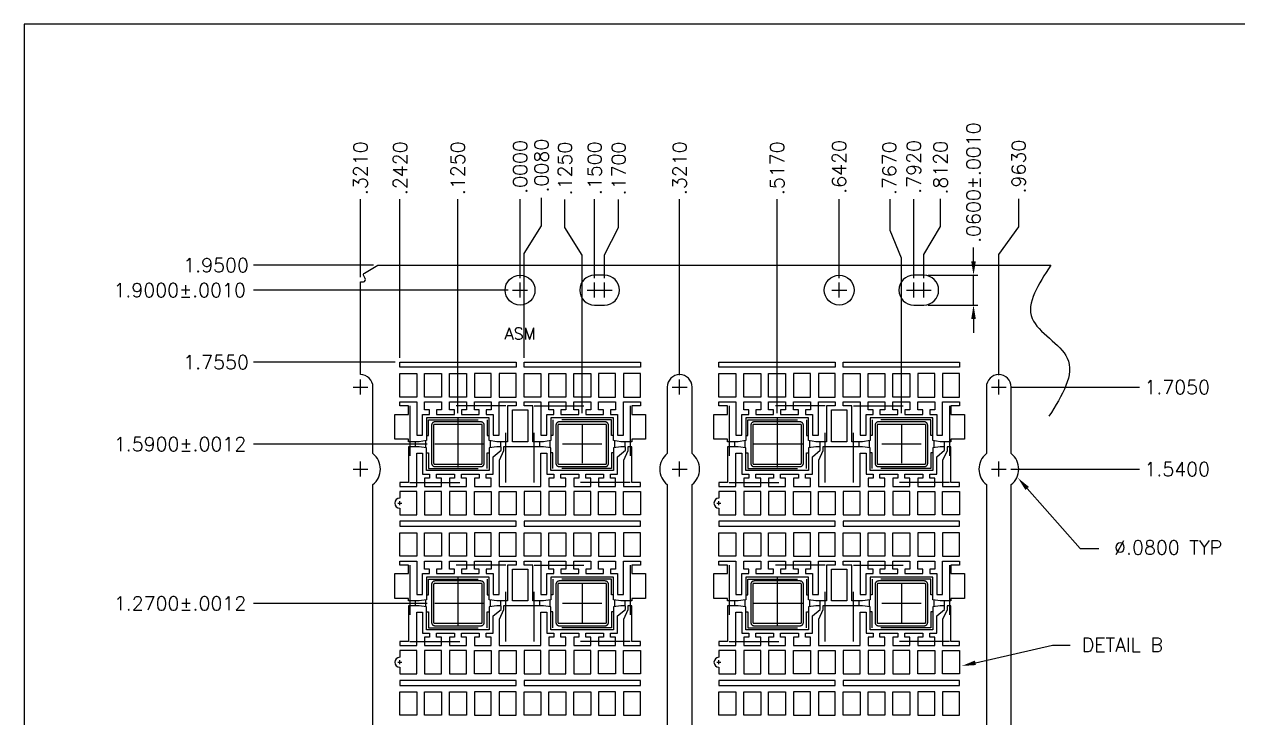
# Model space of a CAD drawing. Extents: x -157.97 to -150.87, y 83.46 to 88.17.
# Drawn here: x -157.973 to -155.532, y 86.774 to 88.169 of the extents above; entities that cross this region are included whole.
import ezdxf
from ezdxf.enums import TextEntityAlignment as Align

# ---------------------------------------------------------------- set-up
doc = ezdxf.new("R2010")
doc.units = 0
doc.header["$LTSCALE"] = 0.04
doc.header["$MEASUREMENT"] = 0
doc.linetypes.add('CENTER2', pattern=[1.125, 0.75, -0.125, 0.125, -0.125])
doc.linetypes.add('HIDDEN2', pattern=[0.1875, 0.125, -0.0625])
doc.layers.add('1', color=7, linetype='CONTINUOUS')
doc.layers.add('1D', color=4, linetype='CONTINUOUS')
doc.styles.add('SIMPLEX', font='SIMPLEX.shx')

msp = doc.modelspace()

# ---------------------------------------------------------------- linework, layer by layer
at = {"layer": '1'}
for points in [[(-157.2717, 87.4392, 0.414213), (-157.2967, 87.4642), (-157.2967, 87.6512), (-157.2906, 87.6512, 0.613622), (-157.2874, 87.6575), (-157.2899, 87.6629, -0.445944), (-157.2887, 87.6686), (-157.2617, 87.6842), (-155.9079, 87.6842)], [(-156.6297, 87.4392, 0.999999), (-156.6797, 87.4392), (-156.6797, 87.3054, 0.480384), (-156.6797, 87.243), (-156.6797, 86.6654, 0.480384), (-156.6797, 86.603), (-156.6797, 86.0254, 0.480384), (-156.6797, 85.963), (-156.6797, 85.9292, 1), (-156.6297, 85.9292), (-156.6297, 85.963, 0.480384), (-156.6297, 86.0254), (-156.6297, 86.603, 0.480384), (-156.6297, 86.6654), (-156.6297, 87.243, 0.480384), (-156.6297, 87.3054), (-156.6297, 87.4392)], [(-155.9877, 87.4392, 0.999999), (-156.0377, 87.4392), (-156.0377, 87.3054, 0.480384), (-156.0377, 87.243), (-156.0377, 86.6654, 0.480384), (-156.0377, 86.603), (-156.0377, 86.0254, 0.480384), (-156.0377, 85.963), (-156.0377, 85.9292, 1), (-155.9877, 85.9292), (-155.9877, 85.963, 0.480384), (-155.9877, 86.0254), (-155.9877, 86.603, 0.480384), (-155.9877, 86.6654), (-155.9877, 87.243, 0.480384), (-155.9877, 87.3054), (-155.9877, 87.4392)], [(-155.9079, 85.6842), (-157.2617, 85.6842), (-157.2887, 85.6998, -0.445944), (-157.2899, 85.7055), (-157.2874, 85.7109, 0.613622), (-157.2906, 85.7172), (-157.2967, 85.7172), (-157.2967, 85.9042, 0.414214), (-157.2717, 85.9292), (-157.2717, 85.963, 0.480384), (-157.2717, 86.0254), (-157.2717, 86.603, 0.480384), (-157.2717, 86.6654), (-157.2717, 87.243, 0.480384), (-157.2717, 87.3054), (-157.2717, 87.4392)]]:
    msp.add_lwpolyline(points, format="xyb", dxfattribs=at)
for points in [[(-156.8257, 87.6642, 1), (-156.8257, 87.6042), (-156.8057, 87.6042, 1), (-156.8057, 87.6642)], [(-156.1837, 87.6042), (-156.1637, 87.6042, 1), (-156.1637, 87.6642), (-156.1837, 87.6642, 1)], [(-157.2177, 87.2157, 1), (-157.2177, 87.1957), (-157.2177, 87.1822), (-157.1837, 87.1822), (-157.1837, 87.2292), (-157.2177, 87.2292)], [(-156.5757, 87.2292), (-156.5757, 87.2157, 1), (-156.5757, 87.1957), (-156.5757, 87.1822), (-156.5417, 87.1822), (-156.5417, 87.2292)], [(-157.2177, 86.9092), (-157.2177, 86.8957, 1), (-157.2177, 86.8757), (-157.2177, 86.8622), (-157.1837, 86.8622), (-157.1837, 86.9092)], [(-156.5757, 86.8957, 1), (-156.5757, 86.8757), (-156.5757, 86.8622), (-156.5417, 86.8622), (-156.5417, 86.9092), (-156.5757, 86.9092)]]:
    msp.add_lwpolyline(points, format="xyb", close=True, dxfattribs=at)
for points in [[(-157.2177, 87.4792), (-157.2177, 87.4892), (-156.9837, 87.4892), (-156.9837, 87.4792)], [(-156.7337, 87.4792), (-156.9677, 87.4792), (-156.9677, 87.4892), (-156.7337, 87.4892)], [(-156.3417, 87.4792), (-156.5757, 87.4792), (-156.5757, 87.4892), (-156.3417, 87.4892)], [(-156.3257, 87.4792), (-156.3257, 87.4892), (-156.0917, 87.4892), (-156.0917, 87.4792)], [(-157.1837, 87.4662), (-157.1837, 87.4192), (-157.2177, 87.4192), (-157.2177, 87.4662)], [(-157.1337, 87.4662), (-157.1337, 87.4192), (-157.1677, 87.4192), (-157.1677, 87.4662)], [(-157.0837, 87.4662), (-157.0837, 87.4192), (-157.1177, 87.4192), (-157.1177, 87.4662)], [(-157.0677, 87.4662), (-157.0677, 87.4192), (-157.0337, 87.4192), (-157.0337, 87.4662)], [(-157.0177, 87.4662), (-157.0177, 87.4192), (-156.9837, 87.4192), (-156.9837, 87.4662)], [(-156.9677, 87.4662), (-156.9337, 87.4662), (-156.9337, 87.4192), (-156.9677, 87.4192)], [(-156.9177, 87.4662), (-156.8837, 87.4662), (-156.8837, 87.4192), (-156.9177, 87.4192)], [(-156.8677, 87.4662), (-156.8337, 87.4662), (-156.8337, 87.4192), (-156.8677, 87.4192)], [(-156.7837, 87.4662), (-156.8177, 87.4662), (-156.8177, 87.4192), (-156.7837, 87.4192)], [(-156.7337, 87.4662), (-156.7677, 87.4662), (-156.7677, 87.4192), (-156.7337, 87.4192)], [(-156.5757, 87.4662), (-156.5417, 87.4662), (-156.5417, 87.4192), (-156.5757, 87.4192)], [(-156.5257, 87.4662), (-156.4917, 87.4662), (-156.4917, 87.4192), (-156.5257, 87.4192)], [(-156.4757, 87.4662), (-156.4417, 87.4662), (-156.4417, 87.4192), (-156.4757, 87.4192)], [(-156.3917, 87.4662), (-156.4257, 87.4662), (-156.4257, 87.4192), (-156.3917, 87.4192)], [(-156.3417, 87.4662), (-156.3757, 87.4662), (-156.3757, 87.4192), (-156.3417, 87.4192)], [(-156.2917, 87.4662), (-156.2917, 87.4192), (-156.3257, 87.4192), (-156.3257, 87.4662)], [(-156.2417, 87.4662), (-156.2417, 87.4192), (-156.2757, 87.4192), (-156.2757, 87.4662)], [(-156.1917, 87.4662), (-156.1917, 87.4192), (-156.2257, 87.4192), (-156.2257, 87.4662)], [(-156.1757, 87.4662), (-156.1757, 87.4192), (-156.1417, 87.4192), (-156.1417, 87.4662)], [(-156.1257, 87.4662), (-156.1257, 87.4192), (-156.0917, 87.4192), (-156.0917, 87.4662)], [(-157.0297, 87.3422), (-157.0177, 87.3422), (-157.0177, 87.4092), (-156.9837, 87.4092), (-156.9837, 87.4012), (-157.0012, 87.4012), (-157.0012, 87.3292), (-157.0227, 87.3292), (-157.0377, 87.3315), (-157.0377, 87.3772), (-157.1637, 87.3772), (-157.1637, 87.3315), (-157.1787, 87.3292), (-157.2002, 87.3292), (-157.2002, 87.3342), (-157.2277, 87.3342), (-157.2277, 87.3842), (-157.2002, 87.3842), (-157.2002, 87.4012), (-157.2177, 87.4012), (-157.2177, 87.4092), (-157.1837, 87.4092), (-157.1837, 87.3422), (-157.1717, 87.3422), (-157.1717, 87.3842), (-157.1577, 87.3842), (-157.1577, 87.3932), (-157.1677, 87.3932), (-157.1677, 87.4092), (-157.1337, 87.4092), (-157.1337, 87.3932), (-157.1437, 87.3932), (-157.1437, 87.3842), (-157.1077, 87.3842), (-157.1077, 87.3932), (-157.1177, 87.3932), (-157.1177, 87.4092), (-157.0837, 87.4092), (-157.0837, 87.3932), (-157.0937, 87.3932), (-157.0937, 87.3842), (-157.0577, 87.3842), (-157.0577, 87.3932), (-157.0677, 87.3932), (-157.0677, 87.4092), (-157.0337, 87.4092), (-157.0337, 87.3932), (-157.0437, 87.3932), (-157.0437, 87.3842), (-157.0297, 87.3842)], [(-156.9602, 87.3932), (-156.9602, 87.3292), (-156.9912, 87.3292), (-156.9912, 87.3932)], [(-156.8937, 87.3842), (-156.8577, 87.3842), (-156.8577, 87.3932), (-156.8677, 87.3932), (-156.8677, 87.4092), (-156.8337, 87.4092), (-156.8337, 87.3932), (-156.8437, 87.3932), (-156.8437, 87.3842), (-156.8077, 87.3842), (-156.8077, 87.3932), (-156.8177, 87.3932), (-156.8177, 87.4092), (-156.7837, 87.4092), (-156.7837, 87.3932), (-156.7937, 87.3932), (-156.7937, 87.3842), (-156.7797, 87.3842), (-156.7797, 87.3422), (-156.7677, 87.3422), (-156.7677, 87.4092), (-156.7337, 87.4092), (-156.7337, 87.4012), (-156.7512, 87.4012), (-156.7512, 87.3842), (-156.7237, 87.3842), (-156.7237, 87.3342), (-156.7512, 87.3342), (-156.7512, 87.3292), (-156.7727, 87.3292), (-156.7877, 87.3315), (-156.7877, 87.3772), (-156.9137, 87.3772), (-156.9137, 87.3315), (-156.9287, 87.3292), (-156.9502, 87.3292), (-156.9502, 87.4012), (-156.9677, 87.4012), (-156.9677, 87.4092), (-156.9337, 87.4092), (-156.9337, 87.3422), (-156.9217, 87.3422), (-156.9217, 87.3842), (-156.9077, 87.3842), (-156.9077, 87.3932), (-156.9177, 87.3932), (-156.9177, 87.4092), (-156.8837, 87.4092), (-156.8837, 87.3932), (-156.8937, 87.3932)], [(-156.3877, 87.3422), (-156.3757, 87.3422), (-156.3757, 87.4092), (-156.3417, 87.4092), (-156.3417, 87.4012), (-156.3592, 87.4012), (-156.3592, 87.3292), (-156.3807, 87.3292), (-156.3957, 87.3315), (-156.3957, 87.3772), (-156.5217, 87.3772), (-156.5217, 87.3315), (-156.5367, 87.3292), (-156.5582, 87.3292), (-156.5582, 87.3342), (-156.5857, 87.3342), (-156.5857, 87.3842), (-156.5582, 87.3842), (-156.5582, 87.4012), (-156.5757, 87.4012), (-156.5757, 87.4092), (-156.5417, 87.4092), (-156.5417, 87.3422), (-156.5297, 87.3422), (-156.5297, 87.3842), (-156.5157, 87.3842), (-156.5157, 87.3932), (-156.5257, 87.3932), (-156.5257, 87.4092), (-156.4917, 87.4092), (-156.4917, 87.3932), (-156.5017, 87.3932), (-156.5017, 87.3842), (-156.4657, 87.3842), (-156.4657, 87.3932), (-156.4757, 87.3932), (-156.4757, 87.4092), (-156.4417, 87.4092), (-156.4417, 87.3932), (-156.4517, 87.3932), (-156.4517, 87.3842), (-156.4157, 87.3842), (-156.4157, 87.3932), (-156.4257, 87.3932), (-156.4257, 87.4092), (-156.3917, 87.4092), (-156.3917, 87.3932), (-156.4017, 87.3932), (-156.4017, 87.3842), (-156.3877, 87.3842)], [(-156.3182, 87.3932), (-156.3182, 87.3292), (-156.3492, 87.3292), (-156.3492, 87.3932)], [(-156.2517, 87.3842), (-156.2157, 87.3842), (-156.2157, 87.3932), (-156.2257, 87.3932), (-156.2257, 87.4092), (-156.1917, 87.4092), (-156.1917, 87.3932), (-156.2017, 87.3932), (-156.2017, 87.3842), (-156.1657, 87.3842), (-156.1657, 87.3932), (-156.1757, 87.3932), (-156.1757, 87.4092), (-156.1417, 87.4092), (-156.1417, 87.3932), (-156.1517, 87.3932), (-156.1517, 87.3842), (-156.1377, 87.3842), (-156.1377, 87.3422), (-156.1257, 87.3422), (-156.1257, 87.4092), (-156.0917, 87.4092), (-156.0917, 87.4012), (-156.1092, 87.4012), (-156.1092, 87.3842), (-156.0817, 87.3842), (-156.0817, 87.3342), (-156.1092, 87.3342), (-156.1092, 87.3292), (-156.1307, 87.3292), (-156.1457, 87.3315), (-156.1457, 87.3772), (-156.2717, 87.3772), (-156.2717, 87.3315), (-156.2867, 87.3292), (-156.3082, 87.3292), (-156.3082, 87.4012), (-156.3257, 87.4012), (-156.3257, 87.4092), (-156.2917, 87.4092), (-156.2917, 87.3422), (-156.2797, 87.3422), (-156.2797, 87.3842), (-156.2657, 87.3842), (-156.2657, 87.3932), (-156.2757, 87.3932), (-156.2757, 87.4092), (-156.2417, 87.4092), (-156.2417, 87.3932), (-156.2517, 87.3932)], [(-157.1337, 87.2562), (-157.1437, 87.2562), (-157.1437, 87.2642), (-157.1077, 87.2642), (-157.1077, 87.2562), (-157.1177, 87.2562), (-157.1177, 87.2392), (-157.0837, 87.2392), (-157.0837, 87.2562), (-157.0937, 87.2562), (-157.0937, 87.2642), (-157.0577, 87.2642), (-157.0577, 87.2562), (-157.0677, 87.2562), (-157.0677, 87.2392), (-157.0337, 87.2392), (-157.0337, 87.2562), (-157.0437, 87.2562), (-157.0437, 87.2642), (-157.0297, 87.2642), (-157.0297, 87.2989), (-157.0139, 87.3122), (-157.0139, 87.3192), (-157.0227, 87.3192), (-157.0377, 87.3169), (-157.0377, 87.2712), (-157.1637, 87.2712), (-157.1637, 87.3169), (-157.1787, 87.3192), (-157.2002, 87.3192), (-157.2002, 87.2472), (-157.2177, 87.2472), (-157.2177, 87.2392), (-157.1837, 87.2392), (-157.1837, 87.3062), (-157.1717, 87.3062), (-157.1717, 87.2642), (-157.1577, 87.2642), (-157.1577, 87.2562), (-157.1677, 87.2562), (-157.1677, 87.2392), (-157.1337, 87.2392)], [(-156.9137, 87.3169), (-156.9287, 87.3192), (-157.0089, 87.3192), (-157.0089, 87.3112), (-157.0177, 87.2916), (-157.0177, 87.2392), (-156.9337, 87.2392), (-156.9337, 87.3062), (-156.9217, 87.3062), (-156.9217, 87.2642), (-156.9077, 87.2642), (-156.9077, 87.2562), (-156.9177, 87.2562), (-156.9177, 87.2392), (-156.8837, 87.2392), (-156.8837, 87.2562), (-156.8937, 87.2562), (-156.8937, 87.2642), (-156.8577, 87.2642), (-156.8577, 87.2562), (-156.8677, 87.2562), (-156.8677, 87.2392), (-156.8337, 87.2392), (-156.8337, 87.2562), (-156.8437, 87.2562), (-156.8437, 87.2642), (-156.8077, 87.2642), (-156.8077, 87.2562), (-156.8177, 87.2562), (-156.8177, 87.2392), (-156.7837, 87.2392), (-156.7837, 87.2562), (-156.7937, 87.2562), (-156.7937, 87.2642), (-156.7797, 87.2642), (-156.7797, 87.2989), (-156.7639, 87.3122), (-156.7639, 87.3192), (-156.7727, 87.3192), (-156.7877, 87.3169), (-156.7877, 87.2712), (-156.9137, 87.2712)], [(-156.7337, 87.2392), (-156.7337, 87.2472), (-156.7512, 87.2472), (-156.7512, 87.3192), (-156.7589, 87.3192), (-156.7589, 87.3112), (-156.7677, 87.2916), (-156.7677, 87.2392)], [(-156.4917, 87.2562), (-156.5017, 87.2562), (-156.5017, 87.2642), (-156.4657, 87.2642), (-156.4657, 87.2562), (-156.4757, 87.2562), (-156.4757, 87.2392), (-156.4417, 87.2392), (-156.4417, 87.2562), (-156.4517, 87.2562), (-156.4517, 87.2642), (-156.4157, 87.2642), (-156.4157, 87.2562), (-156.4257, 87.2562), (-156.4257, 87.2392), (-156.3917, 87.2392), (-156.3917, 87.2562), (-156.4017, 87.2562), (-156.4017, 87.2642), (-156.3877, 87.2642), (-156.3877, 87.2989), (-156.3719, 87.3122), (-156.3719, 87.3192), (-156.3807, 87.3192), (-156.3957, 87.3169), (-156.3957, 87.2712), (-156.5217, 87.2712), (-156.5217, 87.3169), (-156.5367, 87.3192), (-156.5582, 87.3192), (-156.5582, 87.2472), (-156.5757, 87.2472), (-156.5757, 87.2392), (-156.5417, 87.2392), (-156.5417, 87.3062), (-156.5297, 87.3062), (-156.5297, 87.2642), (-156.5157, 87.2642), (-156.5157, 87.2562), (-156.5257, 87.2562), (-156.5257, 87.2392), (-156.4917, 87.2392)], [(-156.2717, 87.3169), (-156.2867, 87.3192), (-156.3669, 87.3192), (-156.3669, 87.3112), (-156.3757, 87.2916), (-156.3757, 87.2392), (-156.2917, 87.2392), (-156.2917, 87.3062), (-156.2797, 87.3062), (-156.2797, 87.2642), (-156.2657, 87.2642), (-156.2657, 87.2562), (-156.2757, 87.2562), (-156.2757, 87.2392), (-156.2417, 87.2392), (-156.2417, 87.2562), (-156.2517, 87.2562), (-156.2517, 87.2642), (-156.2157, 87.2642), (-156.2157, 87.2562), (-156.2257, 87.2562), (-156.2257, 87.2392), (-156.1917, 87.2392), (-156.1917, 87.2562), (-156.2017, 87.2562), (-156.2017, 87.2642), (-156.1657, 87.2642), (-156.1657, 87.2562), (-156.1757, 87.2562), (-156.1757, 87.2392), (-156.1417, 87.2392), (-156.1417, 87.2562), (-156.1517, 87.2562), (-156.1517, 87.2642), (-156.1377, 87.2642), (-156.1377, 87.2989), (-156.1219, 87.3122), (-156.1219, 87.3192), (-156.1307, 87.3192), (-156.1457, 87.3169), (-156.1457, 87.2712), (-156.2717, 87.2712)], [(-156.0917, 87.2392), (-156.0917, 87.2472), (-156.1092, 87.2472), (-156.1092, 87.3192), (-156.1169, 87.3192), (-156.1169, 87.3112), (-156.1257, 87.2916), (-156.1257, 87.2392)], [(-157.1337, 87.1822), (-157.1337, 87.2292), (-157.1677, 87.2292), (-157.1677, 87.1822)], [(-157.0837, 87.1822), (-157.0837, 87.2292), (-157.1177, 87.2292), (-157.1177, 87.1822)], [(-157.0677, 87.1822), (-157.0677, 87.2292), (-157.0337, 87.2292), (-157.0337, 87.1822)], [(-157.0177, 87.1822), (-157.0177, 87.2292), (-156.9837, 87.2292), (-156.9837, 87.1822)], [(-156.9677, 87.1822), (-156.9337, 87.1822), (-156.9337, 87.2292), (-156.9677, 87.2292)], [(-156.9177, 87.1822), (-156.8837, 87.1822), (-156.8837, 87.2292), (-156.9177, 87.2292)], [(-156.8677, 87.1822), (-156.8337, 87.1822), (-156.8337, 87.2292), (-156.8677, 87.2292)], [(-156.7837, 87.1822), (-156.8177, 87.1822), (-156.8177, 87.2292), (-156.7837, 87.2292)], [(-156.7337, 87.1822), (-156.7677, 87.1822), (-156.7677, 87.2292), (-156.7337, 87.2292)], [(-156.5257, 87.1822), (-156.4917, 87.1822), (-156.4917, 87.2292), (-156.5257, 87.2292)], [(-156.4757, 87.1822), (-156.4417, 87.1822), (-156.4417, 87.2292), (-156.4757, 87.2292)], [(-156.3917, 87.1822), (-156.4257, 87.1822), (-156.4257, 87.2292), (-156.3917, 87.2292)], [(-156.3417, 87.1822), (-156.3757, 87.1822), (-156.3757, 87.2292), (-156.3417, 87.2292)], [(-156.2917, 87.1822), (-156.2917, 87.2292), (-156.3257, 87.2292), (-156.3257, 87.1822)], [(-156.2417, 87.1822), (-156.2417, 87.2292), (-156.2757, 87.2292), (-156.2757, 87.1822)], [(-156.1917, 87.1822), (-156.1917, 87.2292), (-156.2257, 87.2292), (-156.2257, 87.1822)], [(-156.1757, 87.1822), (-156.1757, 87.2292), (-156.1417, 87.2292), (-156.1417, 87.1822)], [(-156.1257, 87.1822), (-156.1257, 87.2292), (-156.0917, 87.2292), (-156.0917, 87.1822)], [(-157.2177, 87.1692), (-157.2177, 87.1592), (-156.9837, 87.1592), (-156.9837, 87.1692)], [(-156.7337, 87.1692), (-156.9677, 87.1692), (-156.9677, 87.1592), (-156.7337, 87.1592)], [(-156.3417, 87.1692), (-156.5757, 87.1692), (-156.5757, 87.1592), (-156.3417, 87.1592)], [(-156.3257, 87.1692), (-156.3257, 87.1592), (-156.0917, 87.1592), (-156.0917, 87.1692)], [(-157.2177, 87.1462), (-157.1837, 87.1462), (-157.1837, 87.0992), (-157.2177, 87.0992)], [(-157.1677, 87.1462), (-157.1337, 87.1462), (-157.1337, 87.0992), (-157.1677, 87.0992)], [(-157.1177, 87.1462), (-157.0837, 87.1462), (-157.0837, 87.0992), (-157.1177, 87.0992)], [(-157.0337, 87.1462), (-157.0677, 87.1462), (-157.0677, 87.0992), (-157.0337, 87.0992)], [(-156.9837, 87.1462), (-157.0177, 87.1462), (-157.0177, 87.0992), (-156.9837, 87.0992)], [(-156.9337, 87.1462), (-156.9337, 87.0992), (-156.9677, 87.0992), (-156.9677, 87.1462)], [(-156.8837, 87.1462), (-156.8837, 87.0992), (-156.9177, 87.0992), (-156.9177, 87.1462)], [(-156.8337, 87.1462), (-156.8337, 87.0992), (-156.8677, 87.0992), (-156.8677, 87.1462)], [(-156.8177, 87.1462), (-156.8177, 87.0992), (-156.7837, 87.0992), (-156.7837, 87.1462)], [(-156.7677, 87.1462), (-156.7677, 87.0992), (-156.7337, 87.0992), (-156.7337, 87.1462)], [(-156.5417, 87.1462), (-156.5417, 87.0992), (-156.5757, 87.0992), (-156.5757, 87.1462)], [(-156.4917, 87.1462), (-156.4917, 87.0992), (-156.5257, 87.0992), (-156.5257, 87.1462)], [(-156.4417, 87.1462), (-156.4417, 87.0992), (-156.4757, 87.0992), (-156.4757, 87.1462)], [(-156.4257, 87.1462), (-156.4257, 87.0992), (-156.3917, 87.0992), (-156.3917, 87.1462)], [(-156.3757, 87.1462), (-156.3757, 87.0992), (-156.3417, 87.0992), (-156.3417, 87.1462)], [(-156.3257, 87.1462), (-156.2917, 87.1462), (-156.2917, 87.0992), (-156.3257, 87.0992)], [(-156.2757, 87.1462), (-156.2417, 87.1462), (-156.2417, 87.0992), (-156.2757, 87.0992)], [(-156.2257, 87.1462), (-156.1917, 87.1462), (-156.1917, 87.0992), (-156.2257, 87.0992)], [(-156.1417, 87.1462), (-156.1757, 87.1462), (-156.1757, 87.0992), (-156.1417, 87.0992)], [(-156.0917, 87.1462), (-156.1257, 87.1462), (-156.1257, 87.0992), (-156.0917, 87.0992)], [(-157.0297, 87.0222), (-157.0177, 87.0222), (-157.0177, 87.0892), (-156.9837, 87.0892), (-156.9837, 87.0812), (-157.0012, 87.0812), (-157.0012, 87.0092), (-157.0227, 87.0092), (-157.0377, 87.0115), (-157.0377, 87.0572), (-157.1637, 87.0572), (-157.1637, 87.0115), (-157.1787, 87.0092), (-157.2002, 87.0092), (-157.2002, 87.0142), (-157.2277, 87.0142), (-157.2277, 87.0642), (-157.2002, 87.0642), (-157.2002, 87.0812), (-157.2177, 87.0812), (-157.2177, 87.0892), (-157.1837, 87.0892), (-157.1837, 87.0222), (-157.1717, 87.0222), (-157.1717, 87.0642), (-157.1577, 87.0642), (-157.1577, 87.0732), (-157.1677, 87.0732), (-157.1677, 87.0892), (-157.1337, 87.0892), (-157.1337, 87.0732), (-157.1437, 87.0732), (-157.1437, 87.0642), (-157.1077, 87.0642), (-157.1077, 87.0732), (-157.1177, 87.0732), (-157.1177, 87.0892), (-157.0837, 87.0892), (-157.0837, 87.0732), (-157.0937, 87.0732), (-157.0937, 87.0642), (-157.0577, 87.0642), (-157.0577, 87.0732), (-157.0677, 87.0732), (-157.0677, 87.0892), (-157.0337, 87.0892), (-157.0337, 87.0732), (-157.0437, 87.0732), (-157.0437, 87.0642), (-157.0297, 87.0642)], [(-156.9602, 87.0732), (-156.9602, 87.0092), (-156.9912, 87.0092), (-156.9912, 87.0732)], [(-156.8937, 87.0642), (-156.8577, 87.0642), (-156.8577, 87.0732), (-156.8677, 87.0732), (-156.8677, 87.0892), (-156.8337, 87.0892), (-156.8337, 87.0732), (-156.8437, 87.0732), (-156.8437, 87.0642), (-156.8077, 87.0642), (-156.8077, 87.0732), (-156.8177, 87.0732), (-156.8177, 87.0892), (-156.7837, 87.0892), (-156.7837, 87.0732), (-156.7937, 87.0732), (-156.7937, 87.0642), (-156.7797, 87.0642), (-156.7797, 87.0222), (-156.7677, 87.0222), (-156.7677, 87.0892), (-156.7337, 87.0892), (-156.7337, 87.0812), (-156.7512, 87.0812), (-156.7512, 87.0642), (-156.7237, 87.0642), (-156.7237, 87.0142), (-156.7512, 87.0142), (-156.7512, 87.0092), (-156.7727, 87.0092), (-156.7877, 87.0115), (-156.7877, 87.0572), (-156.9137, 87.0572), (-156.9137, 87.0115), (-156.9287, 87.0092), (-156.9502, 87.0092), (-156.9502, 87.0812), (-156.9677, 87.0812), (-156.9677, 87.0892), (-156.9337, 87.0892), (-156.9337, 87.0222), (-156.9217, 87.0222), (-156.9217, 87.0642), (-156.9077, 87.0642), (-156.9077, 87.0732), (-156.9177, 87.0732), (-156.9177, 87.0892), (-156.8837, 87.0892), (-156.8837, 87.0732), (-156.8937, 87.0732)], [(-156.3877, 87.0222), (-156.3757, 87.0222), (-156.3757, 87.0892), (-156.3417, 87.0892), (-156.3417, 87.0812), (-156.3592, 87.0812), (-156.3592, 87.0092), (-156.3807, 87.0092), (-156.3957, 87.0115), (-156.3957, 87.0572), (-156.5217, 87.0572), (-156.5217, 87.0115), (-156.5367, 87.0092), (-156.5582, 87.0092), (-156.5582, 87.0142), (-156.5857, 87.0142), (-156.5857, 87.0642), (-156.5582, 87.0642), (-156.5582, 87.0812), (-156.5757, 87.0812), (-156.5757, 87.0892), (-156.5417, 87.0892), (-156.5417, 87.0222), (-156.5297, 87.0222), (-156.5297, 87.0642), (-156.5157, 87.0642), (-156.5157, 87.0732), (-156.5257, 87.0732), (-156.5257, 87.0892), (-156.4917, 87.0892), (-156.4917, 87.0732), (-156.5017, 87.0732), (-156.5017, 87.0642), (-156.4657, 87.0642), (-156.4657, 87.0732), (-156.4757, 87.0732), (-156.4757, 87.0892), (-156.4417, 87.0892), (-156.4417, 87.0732), (-156.4517, 87.0732), (-156.4517, 87.0642), (-156.4157, 87.0642), (-156.4157, 87.0732), (-156.4257, 87.0732), (-156.4257, 87.0892), (-156.3917, 87.0892), (-156.3917, 87.0732), (-156.4017, 87.0732), (-156.4017, 87.0642), (-156.3877, 87.0642)], [(-156.3182, 87.0732), (-156.3182, 87.0092), (-156.3492, 87.0092), (-156.3492, 87.0732)], [(-156.2517, 87.0642), (-156.2157, 87.0642), (-156.2157, 87.0732), (-156.2257, 87.0732), (-156.2257, 87.0892), (-156.1917, 87.0892), (-156.1917, 87.0732), (-156.2017, 87.0732), (-156.2017, 87.0642), (-156.1657, 87.0642), (-156.1657, 87.0732), (-156.1757, 87.0732), (-156.1757, 87.0892), (-156.1417, 87.0892), (-156.1417, 87.0732), (-156.1517, 87.0732), (-156.1517, 87.0642), (-156.1377, 87.0642), (-156.1377, 87.0222), (-156.1257, 87.0222), (-156.1257, 87.0892), (-156.0917, 87.0892), (-156.0917, 87.0812), (-156.1092, 87.0812), (-156.1092, 87.0642), (-156.0817, 87.0642), (-156.0817, 87.0142), (-156.1092, 87.0142), (-156.1092, 87.0092), (-156.1307, 87.0092), (-156.1457, 87.0115), (-156.1457, 87.0572), (-156.2717, 87.0572), (-156.2717, 87.0115), (-156.2867, 87.0092), (-156.3082, 87.0092), (-156.3082, 87.0812), (-156.3257, 87.0812), (-156.3257, 87.0892), (-156.2917, 87.0892), (-156.2917, 87.0222), (-156.2797, 87.0222), (-156.2797, 87.0642), (-156.2657, 87.0642), (-156.2657, 87.0732), (-156.2757, 87.0732), (-156.2757, 87.0892), (-156.2417, 87.0892), (-156.2417, 87.0732), (-156.2517, 87.0732)], [(-157.1337, 86.9362), (-157.1437, 86.9362), (-157.1437, 86.9442), (-157.1077, 86.9442), (-157.1077, 86.9362), (-157.1177, 86.9362), (-157.1177, 86.9192), (-157.0837, 86.9192), (-157.0837, 86.9362), (-157.0937, 86.9362), (-157.0937, 86.9442), (-157.0577, 86.9442), (-157.0577, 86.9362), (-157.0677, 86.9362), (-157.0677, 86.9192), (-157.0337, 86.9192), (-157.0337, 86.9362), (-157.0437, 86.9362), (-157.0437, 86.9442), (-157.0297, 86.9442), (-157.0297, 86.9789), (-157.0139, 86.9922), (-157.0139, 86.9992), (-157.0227, 86.9992), (-157.0377, 86.9969), (-157.0377, 86.9512), (-157.1637, 86.9512), (-157.1637, 86.9969), (-157.1787, 86.9992), (-157.2002, 86.9992), (-157.2002, 86.9272), (-157.2177, 86.9272), (-157.2177, 86.9192), (-157.1837, 86.9192), (-157.1837, 86.9862), (-157.1717, 86.9862), (-157.1717, 86.9442), (-157.1577, 86.9442), (-157.1577, 86.9362), (-157.1677, 86.9362), (-157.1677, 86.9192), (-157.1337, 86.9192)], [(-156.9137, 86.9969), (-156.9287, 86.9992), (-157.0089, 86.9992), (-157.0089, 86.9912), (-157.0177, 86.9716), (-157.0177, 86.9192), (-156.9337, 86.9192), (-156.9337, 86.9862), (-156.9217, 86.9862), (-156.9217, 86.9442), (-156.9077, 86.9442), (-156.9077, 86.9362), (-156.9177, 86.9362), (-156.9177, 86.9192), (-156.8837, 86.9192), (-156.8837, 86.9362), (-156.8937, 86.9362), (-156.8937, 86.9442), (-156.8577, 86.9442), (-156.8577, 86.9362), (-156.8677, 86.9362), (-156.8677, 86.9192), (-156.8337, 86.9192), (-156.8337, 86.9362), (-156.8437, 86.9362), (-156.8437, 86.9442), (-156.8077, 86.9442), (-156.8077, 86.9362), (-156.8177, 86.9362), (-156.8177, 86.9192), (-156.7837, 86.9192), (-156.7837, 86.9362), (-156.7937, 86.9362), (-156.7937, 86.9442), (-156.7797, 86.9442), (-156.7797, 86.9789), (-156.7639, 86.9922), (-156.7639, 86.9992), (-156.7727, 86.9992), (-156.7877, 86.9969), (-156.7877, 86.9512), (-156.9137, 86.9512)], [(-156.7337, 86.9192), (-156.7337, 86.9272), (-156.7512, 86.9272), (-156.7512, 86.9992), (-156.7589, 86.9992), (-156.7589, 86.9912), (-156.7677, 86.9716), (-156.7677, 86.9192)], [(-156.4917, 86.9362), (-156.5017, 86.9362), (-156.5017, 86.9442), (-156.4657, 86.9442), (-156.4657, 86.9362), (-156.4757, 86.9362), (-156.4757, 86.9192), (-156.4417, 86.9192), (-156.4417, 86.9362), (-156.4517, 86.9362), (-156.4517, 86.9442), (-156.4157, 86.9442), (-156.4157, 86.9362), (-156.4257, 86.9362), (-156.4257, 86.9192), (-156.3917, 86.9192), (-156.3917, 86.9362), (-156.4017, 86.9362), (-156.4017, 86.9442), (-156.3877, 86.9442), (-156.3877, 86.9789), (-156.3719, 86.9922), (-156.3719, 86.9992), (-156.3807, 86.9992), (-156.3957, 86.9969), (-156.3957, 86.9512), (-156.5217, 86.9512), (-156.5217, 86.9969), (-156.5367, 86.9992), (-156.5582, 86.9992), (-156.5582, 86.9272), (-156.5757, 86.9272), (-156.5757, 86.9192), (-156.5417, 86.9192), (-156.5417, 86.9862), (-156.5297, 86.9862), (-156.5297, 86.9442), (-156.5157, 86.9442), (-156.5157, 86.9362), (-156.5257, 86.9362), (-156.5257, 86.9192), (-156.4917, 86.9192)], [(-156.2717, 86.9969), (-156.2867, 86.9992), (-156.3669, 86.9992), (-156.3669, 86.9912), (-156.3757, 86.9716), (-156.3757, 86.9192), (-156.2917, 86.9192), (-156.2917, 86.9862), (-156.2797, 86.9862), (-156.2797, 86.9442), (-156.2657, 86.9442), (-156.2657, 86.9362), (-156.2757, 86.9362), (-156.2757, 86.9192), (-156.2417, 86.9192), (-156.2417, 86.9362), (-156.2517, 86.9362), (-156.2517, 86.9442), (-156.2157, 86.9442), (-156.2157, 86.9362), (-156.2257, 86.9362), (-156.2257, 86.9192), (-156.1917, 86.9192), (-156.1917, 86.9362), (-156.2017, 86.9362), (-156.2017, 86.9442), (-156.1657, 86.9442), (-156.1657, 86.9362), (-156.1757, 86.9362), (-156.1757, 86.9192), (-156.1417, 86.9192), (-156.1417, 86.9362), (-156.1517, 86.9362), (-156.1517, 86.9442), (-156.1377, 86.9442), (-156.1377, 86.9789), (-156.1219, 86.9922), (-156.1219, 86.9992), (-156.1307, 86.9992), (-156.1457, 86.9969), (-156.1457, 86.9512), (-156.2717, 86.9512)], [(-156.0917, 86.9192), (-156.0917, 86.9272), (-156.1092, 86.9272), (-156.1092, 86.9992), (-156.1169, 86.9992), (-156.1169, 86.9912), (-156.1257, 86.9716), (-156.1257, 86.9192)], [(-157.1677, 86.8622), (-157.1337, 86.8622), (-157.1337, 86.9092), (-157.1677, 86.9092)], [(-157.1177, 86.8622), (-157.0837, 86.8622), (-157.0837, 86.9092), (-157.1177, 86.9092)], [(-157.0337, 86.8622), (-157.0677, 86.8622), (-157.0677, 86.9092), (-157.0337, 86.9092)], [(-156.9837, 86.8622), (-157.0177, 86.8622), (-157.0177, 86.9092), (-156.9837, 86.9092)], [(-156.9337, 86.8622), (-156.9337, 86.9092), (-156.9677, 86.9092), (-156.9677, 86.8622)], [(-156.8837, 86.8622), (-156.8837, 86.9092), (-156.9177, 86.9092), (-156.9177, 86.8622)], [(-156.8337, 86.8622), (-156.8337, 86.9092), (-156.8677, 86.9092), (-156.8677, 86.8622)], [(-156.8177, 86.8622), (-156.8177, 86.9092), (-156.7837, 86.9092), (-156.7837, 86.8622)], [(-156.7677, 86.8622), (-156.7677, 86.9092), (-156.7337, 86.9092), (-156.7337, 86.8622)], [(-156.4917, 86.8622), (-156.4917, 86.9092), (-156.5257, 86.9092), (-156.5257, 86.8622)], [(-156.4417, 86.8622), (-156.4417, 86.9092), (-156.4757, 86.9092), (-156.4757, 86.8622)], [(-156.4257, 86.8622), (-156.4257, 86.9092), (-156.3917, 86.9092), (-156.3917, 86.8622)], [(-156.3757, 86.8622), (-156.3757, 86.9092), (-156.3417, 86.9092), (-156.3417, 86.8622)], [(-156.3257, 86.8622), (-156.2917, 86.8622), (-156.2917, 86.9092), (-156.3257, 86.9092)], [(-156.2757, 86.8622), (-156.2417, 86.8622), (-156.2417, 86.9092), (-156.2757, 86.9092)], [(-156.2257, 86.8622), (-156.1917, 86.8622), (-156.1917, 86.9092), (-156.2257, 86.9092)], [(-156.1417, 86.8622), (-156.1757, 86.8622), (-156.1757, 86.9092), (-156.1417, 86.9092)], [(-156.0917, 86.8622), (-156.1257, 86.8622), (-156.1257, 86.9092), (-156.0917, 86.9092)], [(-156.9837, 86.8492), (-157.2177, 86.8492), (-157.2177, 86.8392), (-156.9837, 86.8392)], [(-156.9677, 86.8492), (-156.9677, 86.8392), (-156.7337, 86.8392), (-156.7337, 86.8492)], [(-156.5757, 86.8492), (-156.5757, 86.8392), (-156.3417, 86.8392), (-156.3417, 86.8492)], [(-156.0917, 86.8492), (-156.3257, 86.8492), (-156.3257, 86.8392), (-156.0917, 86.8392)], [(-157.2177, 86.8262), (-157.1837, 86.8262), (-157.1837, 86.7792), (-157.2177, 86.7792)], [(-157.1677, 86.8262), (-157.1337, 86.8262), (-157.1337, 86.7792), (-157.1677, 86.7792)], [(-157.1177, 86.8262), (-157.0837, 86.8262), (-157.0837, 86.7792), (-157.1177, 86.7792)], [(-157.0337, 86.8262), (-157.0677, 86.8262), (-157.0677, 86.7792), (-157.0337, 86.7792)], [(-156.9837, 86.8262), (-157.0177, 86.8262), (-157.0177, 86.7792), (-156.9837, 86.7792)], [(-156.9337, 86.8262), (-156.9337, 86.7792), (-156.9677, 86.7792), (-156.9677, 86.8262)], [(-156.8837, 86.8262), (-156.8837, 86.7792), (-156.9177, 86.7792), (-156.9177, 86.8262)], [(-156.8337, 86.8262), (-156.8337, 86.7792), (-156.8677, 86.7792), (-156.8677, 86.8262)], [(-156.8177, 86.8262), (-156.8177, 86.7792), (-156.7837, 86.7792), (-156.7837, 86.8262)], [(-156.7677, 86.8262), (-156.7677, 86.7792), (-156.7337, 86.7792), (-156.7337, 86.8262)], [(-156.5417, 86.8262), (-156.5417, 86.7792), (-156.5757, 86.7792), (-156.5757, 86.8262)], [(-156.4917, 86.8262), (-156.4917, 86.7792), (-156.5257, 86.7792), (-156.5257, 86.8262)], [(-156.4417, 86.8262), (-156.4417, 86.7792), (-156.4757, 86.7792), (-156.4757, 86.8262)], [(-156.4257, 86.8262), (-156.4257, 86.7792), (-156.3917, 86.7792), (-156.3917, 86.8262)], [(-156.3757, 86.8262), (-156.3757, 86.7792), (-156.3417, 86.7792), (-156.3417, 86.8262)], [(-156.3257, 86.8262), (-156.2917, 86.8262), (-156.2917, 86.7792), (-156.3257, 86.7792)], [(-156.2757, 86.8262), (-156.2417, 86.8262), (-156.2417, 86.7792), (-156.2757, 86.7792)], [(-156.2257, 86.8262), (-156.1917, 86.8262), (-156.1917, 86.7792), (-156.2257, 86.7792)], [(-156.1417, 86.8262), (-156.1757, 86.8262), (-156.1757, 86.7792), (-156.1417, 86.7792)], [(-156.0917, 86.8262), (-156.1257, 86.8262), (-156.1257, 86.7792), (-156.0917, 86.7792)]]:
    msp.add_lwpolyline(points, close=True, dxfattribs=at)
for centre in [(-156.9757, 87.6342), (-156.3337, 87.6342)]:
    msp.add_circle(centre, 0.03, dxfattribs=at)
at = {"layer": '1D', "color": 7}
for p, q in [((-157.973, 88.1689), (-157.973, 83.6269)), ((-154.7252, 88.1689), (-157.973, 88.1689))]:
    msp.add_line(p, q, dxfattribs=at)
at = {"layer": '1D'}
for p, q in [((-157.2967, 87.6602), (-157.2967, 87.817)), ((-157.2177, 87.4982), (-157.2177, 87.817)), ((-157.1007, 87.3864), (-157.1007, 87.817)), ((-156.9757, 87.6582), (-156.9757, 87.817)), ((-156.9328, 87.7636), (-156.9328, 87.8196)), ((-156.8854, 87.7604), (-156.8854, 87.8164)), ((-156.8257, 87.6582), (-156.8257, 87.817)), ((-156.7774, 87.7604), (-156.7774, 87.8164)), ((-156.6547, 87.4632), (-156.6547, 87.817)), ((-156.4587, 87.3864), (-156.4587, 87.817)), ((-156.3337, 87.6582), (-156.3337, 87.817)), ((-156.2315, 87.7543), (-156.2315, 87.817)), ((-156.1837, 87.6582), (-156.1837, 87.817)), ((-156.1298, 87.762), (-156.1298, 87.818)), ((-155.9727, 87.7616), (-155.9727, 87.8176)), ((-156.9677, 87.7076), (-156.9328, 87.7636)), ((-156.8507, 87.7044), (-156.8854, 87.7604)), ((-156.8057, 87.7052), (-156.7774, 87.7604)), ((-156.2087, 87.6983), (-156.2315, 87.7543)), ((-156.1637, 87.706), (-156.1298, 87.762)), ((-156.0127, 87.7056), (-155.9727, 87.7616)), ((-156.9677, 87.4982), (-156.9677, 87.7076)), ((-156.8507, 87.3864), (-156.8507, 87.7044)), ((-156.8057, 87.6582), (-156.8057, 87.7052)), ((-156.1637, 87.6582), (-156.1637, 87.706)), ((-156.0636, 87.6922), (-156.0636, 87.7202)), ((-156.0127, 87.4632), (-156.0127, 87.7056)), ((-157.2707, 87.6842), (-157.5116, 87.6842)), ((-156.2087, 87.3864), (-156.2087, 87.6983)), ((-156.1547, 87.6642), (-156.0546, 87.6642)), ((-156.0636, 87.6042), (-156.0636, 87.6642)), ((-156.9997, 87.6342), (-157.5116, 87.6342)), ((-156.9907, 87.6342), (-156.9607, 87.6342)), ((-156.9757, 87.6192), (-156.9757, 87.6492)), ((-156.8407, 87.6342), (-156.8107, 87.6342)), ((-156.8257, 87.6192), (-156.8257, 87.6492)), ((-156.8207, 87.6342), (-156.7907, 87.6342)), ((-156.8057, 87.6192), (-156.8057, 87.6492)), ((-156.3487, 87.6342), (-156.3187, 87.6342)), ((-156.3337, 87.6192), (-156.3337, 87.6492)), ((-156.1987, 87.6342), (-156.1687, 87.6342)), ((-156.1837, 87.6192), (-156.1837, 87.6492)), ((-156.1787, 87.6342), (-156.1487, 87.6342)), ((-156.1637, 87.6192), (-156.1637, 87.6492)), ((-156.1547, 87.6042), (-156.0546, 87.6042)), ((-156.0636, 87.5762), (-156.0636, 87.5482)), ((-157.2267, 87.4892), (-157.5116, 87.4892)), ((-157.3117, 87.4392), (-157.2817, 87.4392)), ((-157.2967, 87.4242), (-157.2967, 87.4542)), ((-156.6697, 87.4392), (-156.6397, 87.4392)), ((-156.6547, 87.4242), (-156.6547, 87.4542)), ((-156.0277, 87.4392), (-155.9977, 87.4392)), ((-156.0127, 87.4242), (-156.0127, 87.4542)), ((-155.9887, 87.4392), (-155.7295, 87.4392)), ((-157.1629, 87.3242), (-157.5116, 87.3242)), ((-157.1864, 87.3292), (-157.1864, 87.3192)), ((-157.1657, 87.3312), (-157.1657, 87.3172)), ((-157.0357, 87.3312), (-157.0357, 87.3172)), ((-157.0149, 87.3292), (-157.0149, 87.3192)), ((-156.9364, 87.3292), (-156.9364, 87.3192)), ((-156.9157, 87.3312), (-156.9157, 87.3172)), ((-156.7857, 87.3312), (-156.7857, 87.3172)), ((-156.7649, 87.3292), (-156.7649, 87.3192)), ((-156.5444, 87.3292), (-156.5444, 87.3192)), ((-156.5237, 87.3312), (-156.5237, 87.3172)), ((-156.3937, 87.3312), (-156.3937, 87.3172)), ((-156.3729, 87.3292), (-156.3729, 87.3192)), ((-156.2944, 87.3292), (-156.2944, 87.3192)), ((-156.2737, 87.3312), (-156.2737, 87.3172)), ((-156.1437, 87.3312), (-156.1437, 87.3172)), ((-156.1229, 87.3292), (-156.1229, 87.3192)), ((-157.2967, 87.2592), (-157.2967, 87.2892)), ((-156.6547, 87.2592), (-156.6547, 87.2892)), ((-156.0127, 87.2592), (-156.0127, 87.2892)), ((-157.3117, 87.2742), (-157.2817, 87.2742)), ((-156.6697, 87.2742), (-156.6397, 87.2742)), ((-156.0277, 87.2742), (-155.9977, 87.2742)), ((-155.9887, 87.2742), (-155.7295, 87.2742)), ((-157.2217, 87.2057), (-157.2137, 87.2057)), ((-157.2177, 87.2017), (-157.2177, 87.2097)), ((-156.5797, 87.2057), (-156.5717, 87.2057)), ((-156.5757, 87.2017), (-156.5757, 87.2097)), ((-157.1629, 87.0042), (-157.5116, 87.0042)), ((-157.1864, 87.0092), (-157.1864, 86.9992)), ((-157.1657, 87.0112), (-157.1657, 86.9972)), ((-157.0357, 87.0112), (-157.0357, 86.9972)), ((-157.0149, 87.0092), (-157.0149, 86.9992)), ((-156.9364, 87.0092), (-156.9364, 86.9992)), ((-156.9157, 87.0112), (-156.9157, 86.9972)), ((-156.7857, 87.0112), (-156.7857, 86.9972)), ((-156.7649, 87.0092), (-156.7649, 86.9992)), ((-156.5444, 87.0092), (-156.5444, 86.9992)), ((-156.5237, 87.0112), (-156.5237, 86.9972)), ((-156.3937, 87.0112), (-156.3937, 86.9972)), ((-156.3729, 87.0092), (-156.3729, 86.9992)), ((-156.2944, 87.0092), (-156.2944, 86.9992)), ((-156.2737, 87.0112), (-156.2737, 86.9972)), ((-156.1437, 87.0112), (-156.1437, 86.9972)), ((-156.1229, 87.0092), (-156.1229, 86.9992)), ((-157.2217, 86.8857), (-157.2137, 86.8857)), ((-157.2177, 86.8817), (-157.2177, 86.8897)), ((-156.5797, 86.8857), (-156.5717, 86.8857)), ((-156.5757, 86.8817), (-156.5757, 86.8897))]:
    msp.add_line(p, q, dxfattribs=at)
at = {"layer": '1D', "linetype": 'CENTER2'}
for p, q in [((-157.1007, 87.3774), (-157.1007, 87.271)), ((-156.8507, 87.3625), (-156.8507, 87.2859)), ((-156.4587, 87.3774), (-156.4587, 87.271)), ((-156.2087, 87.3625), (-156.2087, 87.2859)), ((-157.0474, 87.3242), (-157.1539, 87.3242)), ((-156.8111, 87.3242), (-156.8902, 87.3242)), ((-156.4054, 87.3242), (-156.5119, 87.3242)), ((-156.1691, 87.3242), (-156.2482, 87.3242)), ((-157.1007, 87.0574), (-157.1007, 86.951)), ((-156.4587, 87.0574), (-156.4587, 86.951)), ((-156.8507, 87.0425), (-156.8507, 86.9659)), ((-156.2087, 87.0425), (-156.2087, 86.9659)), ((-157.0474, 87.0042), (-157.1539, 87.0042)), ((-156.8111, 87.0042), (-156.8902, 87.0042)), ((-156.4054, 87.0042), (-156.5119, 87.0042)), ((-156.1691, 87.0042), (-156.2482, 87.0042))]:
    msp.add_line(p, q, dxfattribs=at)
at = {"layer": '1D', "color": 2, "linetype": 'CENTER2'}
for points in [[(-157.0042, 87.4012), (-157.1972, 87.4012), (-157.1972, 87.2472), (-157.0042, 87.2472)], [(-156.9472, 87.4012), (-156.7542, 87.4012), (-156.7542, 87.2472), (-156.9472, 87.2472)], [(-156.3622, 87.4012), (-156.5552, 87.4012), (-156.5552, 87.2472), (-156.3622, 87.2472)], [(-156.3052, 87.4012), (-156.1122, 87.4012), (-156.1122, 87.2472), (-156.3052, 87.2472)], [(-157.0042, 87.0812), (-157.1972, 87.0812), (-157.1972, 86.9272), (-157.0042, 86.9272)], [(-156.9472, 87.0812), (-156.7542, 87.0812), (-156.7542, 86.9272), (-156.9472, 86.9272)], [(-156.3622, 87.0812), (-156.5552, 87.0812), (-156.5552, 86.9272), (-156.3622, 86.9272)], [(-156.3052, 87.0812), (-156.1122, 87.0812), (-156.1122, 86.9272), (-156.3052, 86.9272)]]:
    msp.add_lwpolyline(points, close=True, dxfattribs=at)
at = {"layer": '1D', "linetype": 'HIDDEN2'}
for points in [[(-157.1637, 87.3415), (-157.1597, 87.3415), (-157.1597, 87.3732), (-157.0417, 87.3732), (-157.0417, 87.3415), (-157.0377, 87.3415)], [(-156.7877, 87.3415), (-156.7917, 87.3415), (-156.7917, 87.3732), (-156.9097, 87.3732), (-156.9097, 87.3415), (-156.9137, 87.3415)], [(-156.5217, 87.3415), (-156.5177, 87.3415), (-156.5177, 87.3732), (-156.3997, 87.3732), (-156.3997, 87.3415), (-156.3957, 87.3415)], [(-156.1457, 87.3415), (-156.1497, 87.3415), (-156.1497, 87.3732), (-156.2677, 87.3732), (-156.2677, 87.3415), (-156.2717, 87.3415)], [(-157.1637, 87.3069), (-157.1597, 87.3069), (-157.1597, 87.2752), (-157.0417, 87.2752), (-157.0417, 87.3069), (-157.0377, 87.3069)], [(-156.7877, 87.3069), (-156.7917, 87.3069), (-156.7917, 87.2752), (-156.9097, 87.2752), (-156.9097, 87.3069), (-156.9137, 87.3069)], [(-156.5217, 87.3069), (-156.5177, 87.3069), (-156.5177, 87.2752), (-156.3997, 87.2752), (-156.3997, 87.3069), (-156.3957, 87.3069)], [(-156.1457, 87.3069), (-156.1497, 87.3069), (-156.1497, 87.2752), (-156.2677, 87.2752), (-156.2677, 87.3069), (-156.2717, 87.3069)], [(-157.1637, 87.0215), (-157.1597, 87.0215), (-157.1597, 87.0532), (-157.0417, 87.0532), (-157.0417, 87.0215), (-157.0377, 87.0215)], [(-156.7877, 87.0215), (-156.7917, 87.0215), (-156.7917, 87.0532), (-156.9097, 87.0532), (-156.9097, 87.0215), (-156.9137, 87.0215)], [(-156.5217, 87.0215), (-156.5177, 87.0215), (-156.5177, 87.0532), (-156.3997, 87.0532), (-156.3997, 87.0215), (-156.3957, 87.0215)], [(-156.1457, 87.0215), (-156.1497, 87.0215), (-156.1497, 87.0532), (-156.2677, 87.0532), (-156.2677, 87.0215), (-156.2717, 87.0215)], [(-157.1637, 86.9869), (-157.1597, 86.9869), (-157.1597, 86.9552), (-157.0417, 86.9552), (-157.0417, 86.9869), (-157.0377, 86.9869)], [(-156.7877, 86.9869), (-156.7917, 86.9869), (-156.7917, 86.9552), (-156.9097, 86.9552), (-156.9097, 86.9869), (-156.9137, 86.9869)], [(-156.5217, 86.9869), (-156.5177, 86.9869), (-156.5177, 86.9552), (-156.3997, 86.9552), (-156.3997, 86.9869), (-156.3957, 86.9869)], [(-156.1457, 86.9869), (-156.1497, 86.9869), (-156.1497, 86.9552), (-156.2677, 86.9552), (-156.2677, 86.9869), (-156.2717, 86.9869)]]:
    msp.add_lwpolyline(points, dxfattribs=at)
for points in [[(-157.1537, 87.2862, 0.414214), (-157.1467, 87.2792), (-157.0547, 87.2792, 0.414214), (-157.0477, 87.2862), (-157.0477, 87.3622, 0.414214), (-157.0547, 87.3692), (-157.1467, 87.3692, 0.414214), (-157.1537, 87.3622)], [(-157.1477, 87.3642, 0.414214), (-157.1497, 87.3622), (-157.1497, 87.2862, 0.414214), (-157.1477, 87.2842), (-157.0537, 87.2842, 0.414214), (-157.0517, 87.2862), (-157.0517, 87.3622, 0.414214), (-157.0537, 87.3642)], [(-156.9037, 87.2862, 0.414214), (-156.8967, 87.2792), (-156.8047, 87.2792, 0.414214), (-156.7977, 87.2862), (-156.7977, 87.3622, 0.414214), (-156.8047, 87.3692), (-156.8967, 87.3692, 0.414214), (-156.9037, 87.3622)], [(-156.8977, 87.3642, 0.414214), (-156.8997, 87.3622), (-156.8997, 87.2862, 0.414214), (-156.8977, 87.2842), (-156.8037, 87.2842, 0.414214), (-156.8017, 87.2862), (-156.8017, 87.3622, 0.414214), (-156.8037, 87.3642)], [(-156.5117, 87.2862, 0.414214), (-156.5047, 87.2792), (-156.4127, 87.2792, 0.414214), (-156.4057, 87.2862), (-156.4057, 87.3622, 0.414214), (-156.4127, 87.3692), (-156.5047, 87.3692, 0.414214), (-156.5117, 87.3622)], [(-156.5057, 87.3642, 0.414214), (-156.5077, 87.3622), (-156.5077, 87.2862, 0.414214), (-156.5057, 87.2842), (-156.4117, 87.2842, 0.414214), (-156.4097, 87.2862), (-156.4097, 87.3622, 0.414214), (-156.4117, 87.3642)], [(-156.2617, 87.2862, 0.414214), (-156.2547, 87.2792), (-156.1627, 87.2792, 0.414214), (-156.1557, 87.2862), (-156.1557, 87.3622, 0.414214), (-156.1627, 87.3692), (-156.2547, 87.3692, 0.414214), (-156.2617, 87.3622)], [(-156.2557, 87.3642, 0.414214), (-156.2577, 87.3622), (-156.2577, 87.2862, 0.414214), (-156.2557, 87.2842), (-156.1617, 87.2842, 0.414214), (-156.1597, 87.2862), (-156.1597, 87.3622, 0.414214), (-156.1617, 87.3642)], [(-157.1537, 86.9662, 0.414214), (-157.1467, 86.9592), (-157.0547, 86.9592, 0.414214), (-157.0477, 86.9662), (-157.0477, 87.0422, 0.414214), (-157.0547, 87.0492), (-157.1467, 87.0492, 0.414214), (-157.1537, 87.0422)], [(-157.1477, 87.0442, 0.414214), (-157.1497, 87.0422), (-157.1497, 86.9662, 0.414214), (-157.1477, 86.9642), (-157.0537, 86.9642, 0.414214), (-157.0517, 86.9662), (-157.0517, 87.0422, 0.414214), (-157.0537, 87.0442)], [(-156.9037, 86.9662, 0.414214), (-156.8967, 86.9592), (-156.8047, 86.9592, 0.414214), (-156.7977, 86.9662), (-156.7977, 87.0422, 0.414214), (-156.8047, 87.0492), (-156.8967, 87.0492, 0.414214), (-156.9037, 87.0422)], [(-156.8977, 87.0442, 0.414214), (-156.8997, 87.0422), (-156.8997, 86.9662, 0.414214), (-156.8977, 86.9642), (-156.8037, 86.9642, 0.414214), (-156.8017, 86.9662), (-156.8017, 87.0422, 0.414214), (-156.8037, 87.0442)], [(-156.5117, 86.9662, 0.414214), (-156.5047, 86.9592), (-156.4127, 86.9592, 0.414214), (-156.4057, 86.9662), (-156.4057, 87.0422, 0.414214), (-156.4127, 87.0492), (-156.5047, 87.0492, 0.414214), (-156.5117, 87.0422)], [(-156.5057, 87.0442, 0.414214), (-156.5077, 87.0422), (-156.5077, 86.9662, 0.414214), (-156.5057, 86.9642), (-156.4117, 86.9642, 0.414214), (-156.4097, 86.9662), (-156.4097, 87.0422, 0.414214), (-156.4117, 87.0442)], [(-156.2617, 86.9662, 0.414214), (-156.2547, 86.9592), (-156.1627, 86.9592, 0.414214), (-156.1557, 86.9662), (-156.1557, 87.0422, 0.414214), (-156.1627, 87.0492), (-156.2547, 87.0492, 0.414214), (-156.2617, 87.0422)], [(-156.2557, 87.0442, 0.414214), (-156.2577, 87.0422), (-156.2577, 86.9662, 0.414214), (-156.2557, 86.9642), (-156.1617, 86.9642, 0.414214), (-156.1597, 86.9662), (-156.1597, 87.0422, 0.414214), (-156.1617, 87.0442)]]:
    msp.add_lwpolyline(points, format="xyb", close=True, dxfattribs=at)
at = {"layer": '1D'}
for points in [[(-155.9557, 87.2355), (-155.8491, 87.1147), (-155.8116, 87.1147)], [(-156.0597, 86.8846), (-155.9048, 86.9201), (-155.8695, 86.9201)]]:
    msp.add_lwpolyline(points, dxfattribs=at)
msp.add_spline([(-155.9079, 87.6842), (-155.9457, 87.5773), (-155.8749, 87.4973), (-155.9118, 87.3805)], degree=3, dxfattribs=at)
for points in [[(-156.0682, 87.6922), (-156.0589, 87.6922), (-156.0636, 87.6642)], [(-156.0682, 87.5762), (-156.0589, 87.5762), (-156.0636, 87.6042)], [(-155.9592, 87.2324), (-155.9742, 87.2564), (-155.9522, 87.2385)], [(-156.0587, 86.8801), (-156.087, 86.8784), (-156.0607, 86.8892)]]:
    msp.add_solid(points, dxfattribs=at)

# ---------------------------------------------------------------- texts
at = {"layer": '1D', "style": 'SIMPLEX'}
msp.add_text('.0600%%p.0010', height=0.028, rotation=90, dxfattribs=at).set_placement((-156.0496, 87.7292))
msp.add_text('ASM', height=0.02362, dxfattribs=at).set_placement((-156.9757, 87.5467), align=Align.MIDDLE)
at = {"layer": '1D', "char_height": 0.028, "attachment_point": 5, "rotation": 90, "style": 'SIMPLEX'}
for s, insert in [('\\A1;.3210', (-157.2967, 87.8793)), ('.2420', (-157.2171, 87.8793)), ('\\A1;.1250', (-157.1007, 87.8793)), ('\\A1;.0000', (-156.9757, 87.882)), ('\\A1;.0080', (-156.9328, 87.8846)), ('\\A1;.1250', (-156.8854, 87.8788)), ('\\A1;.1500', (-156.8257, 87.8793)), ('\\A1;.1700', (-156.7774, 87.8788)), ('\\A1;.3210', (-156.6547, 87.8793)), ('\\A1;.5170', (-156.4587, 87.8793)), ('\\A1;.6420', (-156.3337, 87.882)), ('\\A1;.7670', (-156.2329, 87.8795)), ('\\A1;.7920', (-156.1837, 87.882)), ('\\A1;.8120', (-156.1298, 87.8803)), ('\\A1;.9630', (-155.9727, 87.8826))]:
    msp.add_mtext(s, dxfattribs=dict(at, insert=insert))
at = {"layer": '1D', "char_height": 0.028, "attachment_point": 5, "style": 'SIMPLEX'}
for s, insert in [('\\A1;1.9500', (-157.5872, 87.6842)), ('1.9000±.0010', (-157.6604, 87.6342)), ('\\A1;1.7550', (-157.5872, 87.4892)), ('\\A1;1.7050', (-155.6538, 87.4392)), ('1.5900±.0012', (-157.6597, 87.3242)), ('\\A1;1.5400', (-155.6538, 87.2742)), ('%%C.0800 TYP', (-155.6721, 87.1165)), ('1.2700±.0012', (-157.6597, 87.0042)), ('DETAIL B', (-155.7644, 86.9209))]:
    msp.add_mtext(s, dxfattribs=dict(at, insert=insert))

doc.saveas('drawing.dxf')
